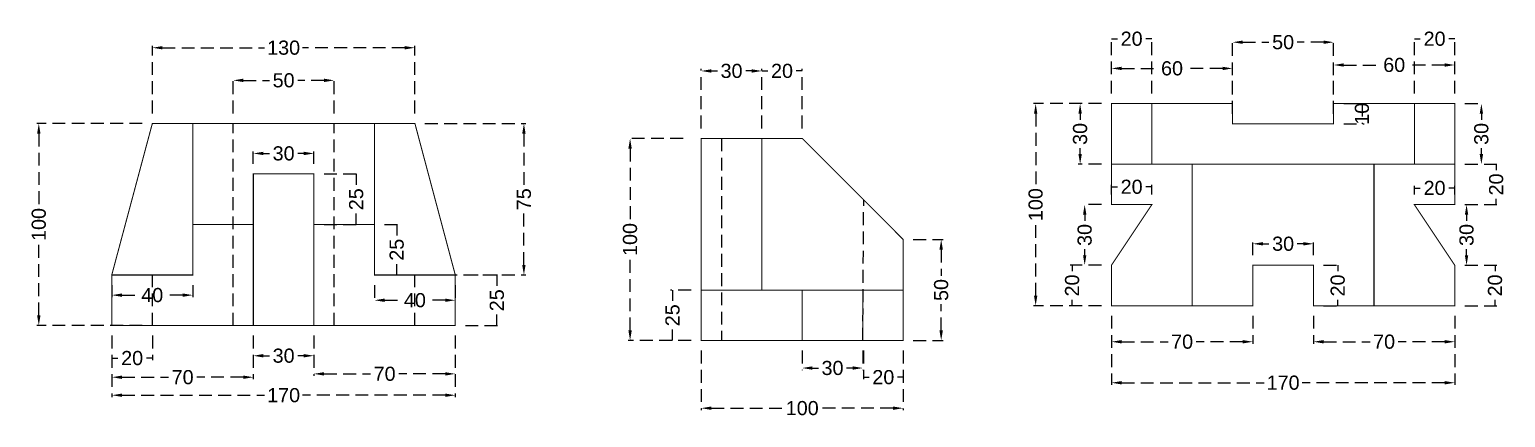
# Model space of a CAD drawing. Header units: millimetres. Extents: x 4612 to 6587, y 3149 to 3465.
# Drawn here: x 5856 to 6587, y 3273 to 3465 of the extents above; entities that cross this region are included whole.
import ezdxf

# ---------------------------------------------------------------- set-up
doc = ezdxf.new("R2010")
doc.units = ezdxf.units.MM
doc.linetypes.add('DASHED2', pattern=[9.525, 6.35, -3.175])
doc.layers.add('Dimensions', color=5, linetype='DASHED2')
doc.layers.add('imaginary line', color=10, linetype='DASHED2')
doc.layers.add('Object draw', color=7, linetype='Continuous', lineweight=200)
doc.styles.get("Standard").update_dxf_attribs({"font": 'arial.ttf'})
doc.dimstyles.new('ISO-25', dxfattribs={"dimtxt": 7, "dimasz": 5, "dimexe": 1, "dimexo": 5, "dimgap": 2, "dimtad": 0, "dimdec": 0, "dimtxsty": 'Standard', "dimcen": 2.5, "dimclrd": 256, "dimclre": 256, "dimclrt": 256, "dimadec": 0, "dimazin": 0, "dimtfac": 1, "dimtdec": 0, "dimtix": 1, "dimtmove": 0, "dimatfit": 3, "dimfxl": 1, "dimlwd": -1, "dimlwe": -1, "dimarcsym": 0})

# ---------------------------------------------------------------- blocks, each defined once
blk = doc.blocks.new('*D25')
at = {"layer": 'Defpoints', "color": 0, "transparency": 16777216}
for p in [(5896.74, 3318.8), (5916.74, 3318.8), (5896.74, 3302.66)]:
    blk.add_point(p, dxfattribs=at)
at = {"layer": 'imaginary line', "transparency": 16777216}
for p, q in [((5896.74, 3313.8), (5896.74, 3301.66)), ((5916.74, 3313.8), (5916.74, 3301.66)), ((5896.74, 3302.66), (5899.68, 3302.66)), ((5916.74, 3302.66), (5913.8, 3302.66))]:
    blk.add_line(p, q, dxfattribs=at)
at = {"layer": 'imaginary line', "transparency": 16777216, "insert": (5906.74, 3302.66), "char_height": 7, "attachment_point": 5}
blk.add_mtext('20', dxfattribs=at)
blk = doc.blocks.new('*D26')
at = {"layer": 'Defpoints', "color": 0, "transparency": 16777216}
for p in [(6006.74, 3440.13), (5956.74, 3418.8), (6006.74, 3418.8)]:
    blk.add_point(p, dxfattribs=at)
at = {"layer": 'imaginary line', "transparency": 16777216}
for p, q in [((5956.74, 3423.8), (5956.74, 3441.13)), ((5961.74, 3440.13), (5974.74, 3440.13)), ((6001.74, 3440.13), (5988.74, 3440.13)), ((6006.74, 3423.8), (6006.74, 3441.13))]:
    blk.add_line(p, q, dxfattribs=at)
for points in [[(5961.74, 3440.96), (5961.74, 3439.3), (5956.74, 3440.13)], [(6001.74, 3440.96), (6001.74, 3439.3), (6006.74, 3440.13)]]:
    blk.add_solid(points, dxfattribs=at)
at = {"layer": 'imaginary line', "transparency": 16777216, "insert": (5981.74, 3440.13), "char_height": 7, "attachment_point": 5}
blk.add_mtext('50', dxfattribs=at)
blk = doc.blocks.new('*D27')
at = {"layer": 'Defpoints', "color": 0, "transparency": 16777216}
for p in [(5896.74, 3318.8), (6066.74, 3318.8), (6066.74, 3284.29)]:
    blk.add_point(p, dxfattribs=at)
at = {"layer": 'Dimensions', "transparency": 16777216}
for p, q in [((5896.74, 3313.8), (5896.74, 3283.29)), ((6066.74, 3313.8), (6066.74, 3283.29)), ((5901.74, 3284.29), (5972.35, 3284.29)), ((6061.74, 3284.29), (5991.13, 3284.29))]:
    blk.add_line(p, q, dxfattribs=at)
for points in [[(5901.74, 3285.13), (5901.74, 3283.46), (5896.74, 3284.29)], [(6061.74, 3285.13), (6061.74, 3283.46), (6066.74, 3284.29)]]:
    blk.add_solid(points, dxfattribs=at)
at = {"layer": 'Dimensions', "transparency": 16777216, "insert": (5981.74, 3284.29), "char_height": 7, "attachment_point": 5}
blk.add_mtext('170', dxfattribs=at)
blk = doc.blocks.new('*D28')
at = {"layer": 'Defpoints', "color": 0, "transparency": 16777216}
for p in [(6066.74, 3343.8), (6066.74, 3318.8), (6087.34, 3318.8)]:
    blk.add_point(p, dxfattribs=at)
at = {"layer": 'Dimensions', "transparency": 16777216}
for p, q in [((6071.74, 3343.8), (6088.34, 3343.8)), ((6087.34, 3343.8), (6087.34, 3338.4)), ((6071.74, 3318.8), (6088.34, 3318.8)), ((6087.34, 3318.8), (6087.34, 3324.2))]:
    blk.add_line(p, q, dxfattribs=at)
at = {"layer": 'Dimensions', "transparency": 16777216, "insert": (6087.34, 3331.3), "char_height": 7, "attachment_point": 5, "rotation": 90}
blk.add_mtext('25', dxfattribs=at)
blk = doc.blocks.new('*D29')
at = {"layer": 'Defpoints', "color": 0, "transparency": 16777216}
for p in [(6026.74, 3368.8), (6026.74, 3343.8), (6037.74, 3343.8)]:
    blk.add_point(p, dxfattribs=at)
at = {"layer": 'Dimensions', "transparency": 16777216}
for p, q in [((6031.74, 3368.8), (6038.74, 3368.8)), ((6037.74, 3368.8), (6037.74, 3363.4)), ((6037.74, 3343.8), (6037.74, 3349.2)), ((6031.74, 3343.8), (6038.74, 3343.8))]:
    blk.add_line(p, q, dxfattribs=at)
at = {"layer": 'Dimensions', "transparency": 16777216, "insert": (6037.74, 3356.3), "char_height": 7, "attachment_point": 5, "rotation": 90}
blk.add_mtext('25', dxfattribs=at)
blk = doc.blocks.new('*D30')
at = {"layer": 'Defpoints', "color": 0, "transparency": 16777216}
for p in [(5996.74, 3393.8), (5996.74, 3368.8), (6017.68, 3368.8)]:
    blk.add_point(p, dxfattribs=at)
at = {"layer": 'Dimensions', "transparency": 16777216}
for p, q in [((6001.74, 3393.8), (6018.68, 3393.8)), ((6017.68, 3393.8), (6017.68, 3388.4)), ((6017.68, 3368.8), (6017.68, 3374.2)), ((6001.74, 3368.8), (6018.68, 3368.8))]:
    blk.add_line(p, q, dxfattribs=at)
at = {"layer": 'Dimensions', "transparency": 16777216, "insert": (6017.68, 3381.3), "char_height": 7, "attachment_point": 5, "rotation": 90}
blk.add_mtext('25', dxfattribs=at)
blk = doc.blocks.new('*D31')
at = {"layer": 'Defpoints', "color": 0, "transparency": 16777216}
for p in [(6046.74, 3418.8), (6046.74, 3343.8), (6100.72, 3343.8)]:
    blk.add_point(p, dxfattribs=at)
at = {"layer": 'Dimensions', "transparency": 16777216}
for p, q in [((6051.74, 3418.8), (6101.72, 3418.8)), ((6100.72, 3413.8), (6100.72, 3388.31)), ((6100.72, 3348.8), (6100.72, 3374.29)), ((6051.74, 3343.8), (6101.72, 3343.8))]:
    blk.add_line(p, q, dxfattribs=at)
for points in [[(6099.88, 3413.8), (6101.55, 3413.8), (6100.72, 3418.8)], [(6099.88, 3348.8), (6101.55, 3348.8), (6100.72, 3343.8)]]:
    blk.add_solid(points, dxfattribs=at)
at = {"layer": 'Dimensions', "transparency": 16777216, "insert": (6100.72, 3381.3), "char_height": 7, "attachment_point": 5, "rotation": 90}
blk.add_mtext('75', dxfattribs=at)
blk = doc.blocks.new('*D32')
at = {"layer": 'Defpoints', "color": 0, "transparency": 16777216}
for p in [(6046.74, 3456.27), (5916.74, 3418.8), (6046.74, 3418.8)]:
    blk.add_point(p, dxfattribs=at)
at = {"layer": 'Dimensions', "transparency": 16777216}
for p, q in [((5916.74, 3423.8), (5916.74, 3457.27)), ((6046.74, 3423.8), (6046.74, 3457.27)), ((5921.74, 3456.27), (5972.35, 3456.27)), ((6041.74, 3456.27), (5991.13, 3456.27))]:
    blk.add_line(p, q, dxfattribs=at)
for points in [[(5921.74, 3457.1), (5921.74, 3455.44), (5916.74, 3456.27)], [(6041.74, 3457.1), (6041.74, 3455.44), (6046.74, 3456.27)]]:
    blk.add_solid(points, dxfattribs=at)
at = {"layer": 'Dimensions', "transparency": 16777216, "insert": (5981.74, 3456.27), "char_height": 7, "attachment_point": 5}
blk.add_mtext('130', dxfattribs=at)
blk = doc.blocks.new('*D34')
at = {"layer": 'Defpoints', "color": 0, "transparency": 16777216}
for p in [(5996.74, 3403.95), (5966.74, 3393.8), (5996.74, 3393.8)]:
    blk.add_point(p, dxfattribs=at)
at = {"layer": 'Dimensions', "transparency": 16777216}
for p, q in [((5966.74, 3398.8), (5966.74, 3404.95)), ((5971.74, 3403.95), (5974.74, 3403.95)), ((5991.74, 3403.95), (5988.74, 3403.95)), ((5996.74, 3398.8), (5996.74, 3404.95))]:
    blk.add_line(p, q, dxfattribs=at)
for points in [[(5971.74, 3404.79), (5971.74, 3403.12), (5966.74, 3403.95)], [(5991.74, 3404.79), (5991.74, 3403.12), (5996.74, 3403.95)]]:
    blk.add_solid(points, dxfattribs=at)
at = {"layer": 'Dimensions', "transparency": 16777216, "insert": (5981.74, 3403.95), "char_height": 7, "attachment_point": 5}
blk.add_mtext('30', dxfattribs=at)
blk = doc.blocks.new('*D35')
at = {"layer": 'Defpoints', "color": 0, "transparency": 16777216}
for p in [(5896.74, 3318.8), (5966.74, 3318.8), (5966.74, 3293.2)]:
    blk.add_point(p, dxfattribs=at)
at = {"layer": 'Dimensions', "transparency": 16777216}
for p, q in [((5896.74, 3313.8), (5896.74, 3292.2)), ((5966.74, 3313.8), (5966.74, 3292.2)), ((5901.74, 3293.2), (5924.77, 3293.2)), ((5961.74, 3293.2), (5938.71, 3293.2))]:
    blk.add_line(p, q, dxfattribs=at)
for points in [[(5901.74, 3294.03), (5901.74, 3292.36), (5896.74, 3293.2)], [(5961.74, 3294.03), (5961.74, 3292.36), (5966.74, 3293.2)]]:
    blk.add_solid(points, dxfattribs=at)
at = {"layer": 'Dimensions', "transparency": 16777216, "insert": (5931.74, 3293.2), "char_height": 7, "attachment_point": 5}
blk.add_mtext('70', dxfattribs=at)
blk = doc.blocks.new('*D36')
at = {"layer": 'Defpoints', "color": 0, "transparency": 16777216}
for p in [(5996.74, 3318.8), (6066.74, 3318.8), (6066.74, 3294.87)]:
    blk.add_point(p, dxfattribs=at)
at = {"layer": 'Dimensions', "transparency": 16777216}
for p, q in [((5996.74, 3313.8), (5996.74, 3293.87)), ((6066.74, 3313.8), (6066.74, 3293.87)), ((6001.74, 3294.87), (6024.77, 3294.87)), ((6061.74, 3294.87), (6038.71, 3294.87))]:
    blk.add_line(p, q, dxfattribs=at)
for points in [[(6001.74, 3295.7), (6001.74, 3294.03), (5996.74, 3294.87)], [(6061.74, 3295.7), (6061.74, 3294.03), (6066.74, 3294.87)]]:
    blk.add_solid(points, dxfattribs=at)
at = {"layer": 'Dimensions', "transparency": 16777216, "insert": (6031.74, 3294.87), "char_height": 7, "attachment_point": 5}
blk.add_mtext('70', dxfattribs=at)
blk = doc.blocks.new('*D37')
at = {"layer": 'Defpoints', "color": 0, "transparency": 16777216}
for p in [(5966.74, 3318.8), (5996.74, 3318.8), (5996.74, 3303.83)]:
    blk.add_point(p, dxfattribs=at)
at = {"layer": 'Dimensions', "transparency": 16777216}
for p, q in [((5966.74, 3313.8), (5966.74, 3302.83)), ((5996.74, 3313.8), (5996.74, 3302.83)), ((5971.74, 3303.83), (5974.74, 3303.83)), ((5991.74, 3303.83), (5988.74, 3303.83))]:
    blk.add_line(p, q, dxfattribs=at)
for points in [[(5971.74, 3304.67), (5971.74, 3303), (5966.74, 3303.83)], [(5991.74, 3304.67), (5991.74, 3303), (5996.74, 3303.83)]]:
    blk.add_solid(points, dxfattribs=at)
at = {"layer": 'Dimensions', "transparency": 16777216, "insert": (5981.74, 3303.83), "char_height": 7, "attachment_point": 5}
blk.add_mtext('30', dxfattribs=at)
blk = doc.blocks.new('*D38')
at = {"layer": 'Defpoints', "color": 0, "transparency": 16777216}
for p in [(6026.74, 3343.8), (6066.74, 3343.8), (6066.74, 3331.3)]:
    blk.add_point(p, dxfattribs=at)
at = {"layer": 'Dimensions', "transparency": 16777216}
for p, q in [((6026.74, 3338.8), (6026.74, 3330.3)), ((6066.74, 3338.8), (6066.74, 3330.3)), ((6031.74, 3331.3), (6039.6, 3331.3)), ((6061.74, 3331.3), (6053.88, 3331.3))]:
    blk.add_line(p, q, dxfattribs=at)
for points in [[(6031.74, 3332.13), (6031.74, 3330.47), (6026.74, 3331.3)], [(6061.74, 3332.13), (6061.74, 3330.47), (6066.74, 3331.3)]]:
    blk.add_solid(points, dxfattribs=at)
at = {"layer": 'Dimensions', "transparency": 16777216, "insert": (6046.74, 3331.3), "char_height": 7, "attachment_point": 5}
blk.add_mtext('40', dxfattribs=at)
blk = doc.blocks.new('*D39')
at = {"layer": 'Defpoints', "color": 0, "transparency": 16777216}
for p in [(5896.64, 3343.8), (5936.74, 3343.8), (5936.74, 3333.83)]:
    blk.add_point(p, dxfattribs=at)
at = {"layer": 'Dimensions', "transparency": 16777216}
for p, q in [((5896.64, 3338.8), (5896.64, 3332.83)), ((5901.64, 3333.83), (5909.55, 3333.83)), ((5931.74, 3333.83), (5923.84, 3333.83)), ((5936.74, 3338.8), (5936.74, 3332.83))]:
    blk.add_line(p, q, dxfattribs=at)
for points in [[(5901.64, 3334.66), (5901.64, 3332.99), (5896.64, 3333.83)], [(5931.74, 3334.66), (5931.74, 3332.99), (5936.74, 3333.83)]]:
    blk.add_solid(points, dxfattribs=at)
at = {"layer": 'Dimensions', "transparency": 16777216, "insert": (5916.69, 3333.83), "char_height": 7, "attachment_point": 5}
blk.add_mtext('40', dxfattribs=at)
blk = doc.blocks.new('*D40')
at = {"layer": 'Defpoints', "color": 0, "transparency": 16777216}
for p in [(5916.74, 3418.8), (5860.52, 3318.8), (5916.74, 3318.8)]:
    blk.add_point(p, dxfattribs=at)
at = {"layer": 'Dimensions', "transparency": 16777216}
for p, q in [((5911.74, 3418.8), (5859.52, 3418.8)), ((5860.52, 3413.8), (5860.52, 3378.19)), ((5860.52, 3323.8), (5860.52, 3359.41)), ((5911.74, 3318.8), (5859.52, 3318.8))]:
    blk.add_line(p, q, dxfattribs=at)
for points in [[(5859.68, 3413.8), (5861.35, 3413.8), (5860.52, 3418.8)], [(5859.68, 3323.8), (5861.35, 3323.8), (5860.52, 3318.8)]]:
    blk.add_solid(points, dxfattribs=at)
at = {"layer": 'Dimensions', "transparency": 16777216, "insert": (5860.52, 3368.8), "char_height": 7, "attachment_point": 5, "rotation": 90}
blk.add_mtext('100', dxfattribs=at)
blk = doc.blocks.new('*D41')
at = {"layer": 'Defpoints', "color": 0, "transparency": 16777216}
for p in [(6391.63, 3328.61), (6561.63, 3328.61), (6561.63, 3290.47)]:
    blk.add_point(p, dxfattribs=at)
at = {"layer": 'Dimensions', "transparency": 16777216}
for p, q in [((6391.63, 3323.61), (6391.63, 3289.47)), ((6561.63, 3323.61), (6561.63, 3289.47)), ((6396.63, 3290.47), (6467.23, 3290.47)), ((6556.63, 3290.47), (6486.02, 3290.47))]:
    blk.add_line(p, q, dxfattribs=at)
for points in [[(6396.63, 3291.3), (6396.63, 3289.63), (6391.63, 3290.47)], [(6556.63, 3291.3), (6556.63, 3289.63), (6561.63, 3290.47)]]:
    blk.add_solid(points, dxfattribs=at)
at = {"layer": 'Dimensions', "transparency": 16777216, "insert": (6476.63, 3290.47), "char_height": 7, "attachment_point": 5}
blk.add_mtext('170', dxfattribs=at)
blk = doc.blocks.new('*D42')
at = {"layer": 'Defpoints', "color": 0, "transparency": 16777216}
for p in [(6391.63, 3328.61), (6461.63, 3328.61), (6461.63, 3310.76)]:
    blk.add_point(p, dxfattribs=at)
at = {"layer": 'Dimensions', "transparency": 16777216}
for p, q in [((6391.63, 3323.61), (6391.63, 3309.76)), ((6461.63, 3323.61), (6461.63, 3309.76)), ((6396.63, 3310.76), (6419.65, 3310.76)), ((6456.63, 3310.76), (6433.6, 3310.76))]:
    blk.add_line(p, q, dxfattribs=at)
for points in [[(6396.63, 3311.59), (6396.63, 3309.93), (6391.63, 3310.76)], [(6456.63, 3311.59), (6456.63, 3309.93), (6461.63, 3310.76)]]:
    blk.add_solid(points, dxfattribs=at)
at = {"layer": 'Dimensions', "transparency": 16777216, "insert": (6426.63, 3310.76), "char_height": 7, "attachment_point": 5}
blk.add_mtext('70', dxfattribs=at)
blk = doc.blocks.new('*D43')
at = {"layer": 'Defpoints', "color": 0, "transparency": 16777216}
for p in [(6491.63, 3328.61), (6561.63, 3328.61), (6491.63, 3310.76)]:
    blk.add_point(p, dxfattribs=at)
at = {"layer": 'Dimensions', "transparency": 16777216}
for p, q in [((6491.63, 3323.61), (6491.63, 3309.76)), ((6561.63, 3323.61), (6561.63, 3309.76)), ((6496.63, 3310.76), (6519.65, 3310.76)), ((6556.63, 3310.76), (6533.6, 3310.76))]:
    blk.add_line(p, q, dxfattribs=at)
for points in [[(6496.63, 3311.59), (6496.63, 3309.93), (6491.63, 3310.76)], [(6556.63, 3311.59), (6556.63, 3309.93), (6561.63, 3310.76)]]:
    blk.add_solid(points, dxfattribs=at)
at = {"layer": 'Dimensions', "transparency": 16777216, "insert": (6526.63, 3310.76), "char_height": 7, "attachment_point": 5}
blk.add_mtext('70', dxfattribs=at)
blk = doc.blocks.new('*D44')
at = {"layer": 'Defpoints', "color": 0, "transparency": 16777216}
for p in [(6491.63, 3359.23), (6461.63, 3348.61), (6491.63, 3348.61)]:
    blk.add_point(p, dxfattribs=at)
at = {"layer": 'Dimensions', "transparency": 16777216}
for p, q in [((6461.63, 3353.61), (6461.63, 3360.23)), ((6466.63, 3359.23), (6469.63, 3359.23)), ((6486.63, 3359.23), (6483.63, 3359.23)), ((6491.63, 3353.61), (6491.63, 3360.23))]:
    blk.add_line(p, q, dxfattribs=at)
for points in [[(6466.63, 3360.07), (6466.63, 3358.4), (6461.63, 3359.23)], [(6486.63, 3360.07), (6486.63, 3358.4), (6491.63, 3359.23)]]:
    blk.add_solid(points, dxfattribs=at)
at = {"layer": 'Dimensions', "transparency": 16777216, "insert": (6476.63, 3359.23), "char_height": 7, "attachment_point": 5}
blk.add_mtext('30', dxfattribs=at)
blk = doc.blocks.new('*D45')
at = {"layer": 'Defpoints', "color": 0, "transparency": 16777216}
for p in [(6491.63, 3348.61), (6491.63, 3328.61), (6503.68, 3328.61)]:
    blk.add_point(p, dxfattribs=at)
at = {"layer": 'Dimensions', "transparency": 16777216}
for p, q in [((6496.63, 3348.61), (6504.68, 3348.61)), ((6503.68, 3348.61), (6503.68, 3345.67)), ((6496.63, 3328.61), (6504.68, 3328.61)), ((6503.68, 3328.61), (6503.68, 3331.55))]:
    blk.add_line(p, q, dxfattribs=at)
at = {"layer": 'Dimensions', "transparency": 16777216, "insert": (6503.68, 3338.61), "char_height": 7, "attachment_point": 5, "rotation": 90}
blk.add_mtext('20', dxfattribs=at)
blk = doc.blocks.new('*D46')
at = {"layer": 'Defpoints', "color": 0, "transparency": 16777216}
for p in [(6391.63, 3446.04), (6391.63, 3428.61), (6451.63, 3428.61)]:
    blk.add_point(p, dxfattribs=at)
at = {"layer": 'Dimensions', "transparency": 16777216}
for p, q in [((6391.63, 3433.61), (6391.63, 3447.04)), ((6396.63, 3446.04), (6414.61, 3446.04)), ((6446.63, 3446.04), (6428.65, 3446.04)), ((6451.63, 3433.61), (6451.63, 3447.04))]:
    blk.add_line(p, q, dxfattribs=at)
for points in [[(6396.63, 3446.87), (6396.63, 3445.2), (6391.63, 3446.04)], [(6446.63, 3446.87), (6446.63, 3445.2), (6451.63, 3446.04)]]:
    blk.add_solid(points, dxfattribs=at)
at = {"layer": 'Dimensions', "transparency": 16777216, "insert": (6421.63, 3446.04), "char_height": 7, "attachment_point": 5}
blk.add_mtext('60', dxfattribs=at)
blk = doc.blocks.new('*D47')
at = {"layer": 'Defpoints', "color": 0, "transparency": 16777216}
for p in [(6561.63, 3447.73), (6501.63, 3428.61), (6561.63, 3428.61)]:
    blk.add_point(p, dxfattribs=at)
at = {"layer": 'Dimensions', "transparency": 16777216}
for p, q in [((6501.63, 3433.61), (6501.63, 3448.73)), ((6506.63, 3447.73), (6524.61, 3447.73)), ((6556.63, 3447.73), (6538.65, 3447.73)), ((6561.63, 3433.61), (6561.63, 3448.73))]:
    blk.add_line(p, q, dxfattribs=at)
for points in [[(6506.63, 3448.56), (6506.63, 3446.89), (6501.63, 3447.73)], [(6556.63, 3448.56), (6556.63, 3446.89), (6561.63, 3447.73)]]:
    blk.add_solid(points, dxfattribs=at)
at = {"layer": 'Dimensions', "transparency": 16777216, "insert": (6531.63, 3447.73), "char_height": 7, "attachment_point": 5}
blk.add_mtext('60', dxfattribs=at)
blk = doc.blocks.new('*D48')
at = {"layer": 'Defpoints', "color": 0, "transparency": 16777216}
for p in [(6501.63, 3459), (6451.63, 3418.61), (6501.63, 3418.61)]:
    blk.add_point(p, dxfattribs=at)
at = {"layer": 'Dimensions', "transparency": 16777216}
for p, q in [((6451.63, 3423.61), (6451.63, 3460)), ((6456.63, 3459), (6469.62, 3459)), ((6496.63, 3459), (6483.63, 3459)), ((6501.63, 3423.61), (6501.63, 3460))]:
    blk.add_line(p, q, dxfattribs=at)
for points in [[(6456.63, 3459.83), (6456.63, 3458.17), (6451.63, 3459)], [(6496.63, 3459.83), (6496.63, 3458.17), (6501.63, 3459)]]:
    blk.add_solid(points, dxfattribs=at)
at = {"layer": 'Dimensions', "transparency": 16777216, "insert": (6476.63, 3459), "char_height": 7, "attachment_point": 5}
blk.add_mtext('50', dxfattribs=at)
blk = doc.blocks.new('*D49')
at = {"layer": 'Defpoints', "color": 0, "transparency": 16777216}
for p in [(6391.63, 3428.61), (6376.12, 3398.61), (6391.63, 3398.61)]:
    blk.add_point(p, dxfattribs=at)
at = {"layer": 'Dimensions', "transparency": 16777216}
for p, q in [((6386.63, 3428.61), (6375.12, 3428.61)), ((6376.12, 3423.61), (6376.12, 3420.61)), ((6376.12, 3403.61), (6376.12, 3406.61)), ((6386.63, 3398.61), (6375.12, 3398.61))]:
    blk.add_line(p, q, dxfattribs=at)
for points in [[(6375.29, 3423.61), (6376.96, 3423.61), (6376.12, 3428.61)], [(6375.29, 3403.61), (6376.96, 3403.61), (6376.12, 3398.61)]]:
    blk.add_solid(points, dxfattribs=at)
at = {"layer": 'Dimensions', "transparency": 16777216, "insert": (6376.12, 3413.61), "char_height": 7, "attachment_point": 5, "rotation": 90}
blk.add_mtext('30', dxfattribs=at)
blk = doc.blocks.new('*D50')
at = {"layer": 'Defpoints', "color": 0, "transparency": 16777216}
for p in [(6391.63, 3460.69), (6391.63, 3428.61), (6411.63, 3428.61)]:
    blk.add_point(p, dxfattribs=at)
at = {"layer": 'Dimensions', "transparency": 16777216}
for p, q in [((6391.63, 3433.61), (6391.63, 3461.69)), ((6391.63, 3460.69), (6394.56, 3460.69)), ((6411.63, 3460.69), (6408.69, 3460.69)), ((6411.63, 3433.61), (6411.63, 3461.69))]:
    blk.add_line(p, q, dxfattribs=at)
at = {"layer": 'Dimensions', "transparency": 16777216, "insert": (6401.63, 3460.69), "char_height": 7, "attachment_point": 5}
blk.add_mtext('20', dxfattribs=at)
blk = doc.blocks.new('*D51')
at = {"layer": 'Defpoints', "color": 0, "transparency": 16777216}
for p in [(6541.63, 3460.69), (6541.63, 3428.61), (6561.63, 3428.61)]:
    blk.add_point(p, dxfattribs=at)
at = {"layer": 'Dimensions', "transparency": 16777216}
for p, q in [((6541.63, 3433.61), (6541.63, 3461.69)), ((6541.63, 3460.69), (6544.56, 3460.69)), ((6561.63, 3460.69), (6558.69, 3460.69)), ((6561.63, 3433.61), (6561.63, 3461.69))]:
    blk.add_line(p, q, dxfattribs=at)
at = {"layer": 'Dimensions', "transparency": 16777216, "insert": (6551.63, 3460.69), "char_height": 7, "attachment_point": 5}
blk.add_mtext('20', dxfattribs=at)
blk = doc.blocks.new('*D52')
at = {"layer": 'Defpoints', "color": 0, "transparency": 16777216}
for p in [(6561.63, 3428.61), (6561.63, 3398.61), (6574.8, 3398.61)]:
    blk.add_point(p, dxfattribs=at)
at = {"layer": 'Dimensions', "transparency": 16777216}
for p, q in [((6566.63, 3428.61), (6575.8, 3428.61)), ((6574.8, 3423.61), (6574.8, 3420.61)), ((6574.8, 3403.61), (6574.8, 3406.61)), ((6566.63, 3398.61), (6575.8, 3398.61))]:
    blk.add_line(p, q, dxfattribs=at)
for points in [[(6573.97, 3423.61), (6575.63, 3423.61), (6574.8, 3428.61)], [(6573.97, 3403.61), (6575.63, 3403.61), (6574.8, 3398.61)]]:
    blk.add_solid(points, dxfattribs=at)
at = {"layer": 'Dimensions', "transparency": 16777216, "insert": (6574.8, 3413.61), "char_height": 7, "attachment_point": 5, "rotation": 90}
blk.add_mtext('30', dxfattribs=at)
blk = doc.blocks.new('*D53')
at = {"layer": 'Defpoints', "color": 0, "transparency": 16777216}
for p in [(6411.63, 3387.42), (6391.63, 3378.61), (6411.63, 3378.61)]:
    blk.add_point(p, dxfattribs=at)
at = {"layer": 'Dimensions', "transparency": 16777216}
for p, q in [((6391.63, 3383.61), (6391.63, 3388.42)), ((6391.63, 3387.42), (6394.56, 3387.42)), ((6411.63, 3387.42), (6408.69, 3387.42)), ((6411.63, 3383.61), (6411.63, 3388.42))]:
    blk.add_line(p, q, dxfattribs=at)
at = {"layer": 'Dimensions', "transparency": 16777216, "insert": (6401.63, 3387.42), "char_height": 7, "attachment_point": 5}
blk.add_mtext('20', dxfattribs=at)
blk = doc.blocks.new('*D54')
at = {"layer": 'Defpoints', "color": 0, "transparency": 16777216}
for p in [(6391.63, 3348.61), (6372.17, 3328.61), (6391.63, 3328.61)]:
    blk.add_point(p, dxfattribs=at)
at = {"layer": 'Dimensions', "transparency": 16777216}
for p, q in [((6386.63, 3348.61), (6371.17, 3348.61)), ((6372.17, 3348.61), (6372.17, 3345.67)), ((6386.63, 3328.61), (6371.17, 3328.61)), ((6372.17, 3328.61), (6372.17, 3331.55))]:
    blk.add_line(p, q, dxfattribs=at)
at = {"layer": 'Dimensions', "transparency": 16777216, "insert": (6372.17, 3338.61), "char_height": 7, "attachment_point": 5, "rotation": 90}
blk.add_mtext('20', dxfattribs=at)
blk = doc.blocks.new('*D55')
at = {"layer": 'Defpoints', "color": 0, "transparency": 16777216}
for p in [(6378.38, 3378.61), (6391.63, 3378.61), (6391.63, 3348.61)]:
    blk.add_point(p, dxfattribs=at)
at = {"layer": 'Dimensions', "transparency": 16777216}
for p, q in [((6386.63, 3378.61), (6377.38, 3378.61)), ((6378.38, 3373.61), (6378.38, 3370.61)), ((6378.38, 3353.61), (6378.38, 3356.61)), ((6386.63, 3348.61), (6377.38, 3348.61))]:
    blk.add_line(p, q, dxfattribs=at)
for points in [[(6377.55, 3373.61), (6379.22, 3373.61), (6378.38, 3378.61)], [(6377.55, 3353.61), (6379.22, 3353.61), (6378.38, 3348.61)]]:
    blk.add_solid(points, dxfattribs=at)
at = {"layer": 'Dimensions', "transparency": 16777216, "insert": (6378.38, 3363.61), "char_height": 7, "attachment_point": 5, "rotation": 90}
blk.add_mtext('30', dxfattribs=at)
blk = doc.blocks.new('*D56')
at = {"layer": 'Defpoints', "color": 0, "transparency": 16777216}
for p in [(6391.63, 3428.61), (6354.11, 3328.61), (6391.63, 3328.61)]:
    blk.add_point(p, dxfattribs=at)
at = {"layer": 'Dimensions', "transparency": 16777216}
for p, q in [((6386.63, 3428.61), (6353.11, 3428.61)), ((6354.11, 3423.61), (6354.11, 3388)), ((6354.11, 3333.61), (6354.11, 3369.22)), ((6386.63, 3328.61), (6353.11, 3328.61))]:
    blk.add_line(p, q, dxfattribs=at)
for points in [[(6353.28, 3423.61), (6354.95, 3423.61), (6354.11, 3428.61)], [(6353.28, 3333.61), (6354.95, 3333.61), (6354.11, 3328.61)]]:
    blk.add_solid(points, dxfattribs=at)
at = {"layer": 'Dimensions', "transparency": 16777216, "insert": (6354.11, 3378.61), "char_height": 7, "attachment_point": 5, "rotation": 90}
blk.add_mtext('100', dxfattribs=at)
blk = doc.blocks.new('*D58')
at = {"layer": 'Defpoints', "color": 0, "transparency": 16777216}
for p in [(6561.63, 3378.61), (6561.63, 3348.61), (6567.46, 3348.61)]:
    blk.add_point(p, dxfattribs=at)
at = {"layer": 'Dimensions', "transparency": 16777216}
for p, q in [((6566.63, 3378.61), (6568.46, 3378.61)), ((6567.46, 3373.61), (6567.46, 3370.61)), ((6567.46, 3353.61), (6567.46, 3356.61)), ((6566.63, 3348.61), (6568.46, 3348.61))]:
    blk.add_line(p, q, dxfattribs=at)
for points in [[(6566.63, 3373.61), (6568.3, 3373.61), (6567.46, 3378.61)], [(6566.63, 3353.61), (6568.3, 3353.61), (6567.46, 3348.61)]]:
    blk.add_solid(points, dxfattribs=at)
at = {"layer": 'Dimensions', "transparency": 16777216, "insert": (6567.46, 3363.61), "char_height": 7, "attachment_point": 5, "rotation": 90}
blk.add_mtext('30', dxfattribs=at)
blk = doc.blocks.new('*D59')
at = {"layer": 'Defpoints', "color": 0, "transparency": 16777216}
for p in [(6561.63, 3398.61), (6582.14, 3398.61), (6561.63, 3378.61)]:
    blk.add_point(p, dxfattribs=at)
at = {"layer": 'Dimensions', "transparency": 16777216}
for p, q in [((6566.63, 3398.61), (6583.14, 3398.61)), ((6582.14, 3398.61), (6582.14, 3395.67)), ((6566.63, 3378.61), (6583.14, 3378.61)), ((6582.14, 3378.61), (6582.14, 3381.55))]:
    blk.add_line(p, q, dxfattribs=at)
at = {"layer": 'Dimensions', "transparency": 16777216, "insert": (6582.14, 3388.61), "char_height": 7, "attachment_point": 5, "rotation": 90}
blk.add_mtext('20', dxfattribs=at)
blk = doc.blocks.new('*D60')
at = {"layer": 'Defpoints', "color": 0, "transparency": 16777216}
for p in [(6561.63, 3348.61), (6561.63, 3328.61), (6581.57, 3328.61)]:
    blk.add_point(p, dxfattribs=at)
at = {"layer": 'Dimensions', "transparency": 16777216}
for p, q in [((6566.63, 3348.61), (6582.57, 3348.61)), ((6581.57, 3348.61), (6581.57, 3345.67)), ((6566.63, 3328.61), (6582.57, 3328.61)), ((6581.57, 3328.61), (6581.57, 3331.55))]:
    blk.add_line(p, q, dxfattribs=at)
at = {"layer": 'Dimensions', "transparency": 16777216, "insert": (6581.57, 3338.61), "char_height": 7, "attachment_point": 5, "rotation": 90}
blk.add_mtext('20', dxfattribs=at)
blk = doc.blocks.new('*D61')
at = {"layer": 'Defpoints', "color": 0, "transparency": 16777216}
for p in [(6561.63, 3386.85), (6541.63, 3378.61), (6561.63, 3378.61)]:
    blk.add_point(p, dxfattribs=at)
at = {"layer": 'Dimensions', "transparency": 16777216}
for p, q in [((6541.63, 3383.61), (6541.63, 3387.85)), ((6541.63, 3386.85), (6544.56, 3386.85)), ((6561.63, 3386.85), (6558.69, 3386.85)), ((6561.63, 3383.61), (6561.63, 3387.85))]:
    blk.add_line(p, q, dxfattribs=at)
at = {"layer": 'Dimensions', "transparency": 16777216, "insert": (6551.63, 3386.85), "char_height": 7, "attachment_point": 5}
blk.add_mtext('20', dxfattribs=at)
blk = doc.blocks.new('*D63')
at = {"layer": 'Defpoints', "color": 0, "transparency": 16777216}
for p in [(6501.63, 3428.61), (6501.63, 3418.61), (6515.69, 3418.61)]:
    blk.add_point(p, dxfattribs=at)
at = {"layer": 'Dimensions', "transparency": 16777216}
for p, q in [((6506.63, 3428.61), (6516.69, 3428.61)), ((6515.69, 3428.61), (6515.69, 3418.61)), ((6506.63, 3418.61), (6516.69, 3418.61))]:
    blk.add_line(p, q, dxfattribs=at)
at = {"layer": 'Dimensions', "transparency": 16777216, "insert": (6515.69, 3423.61), "char_height": 7, "attachment_point": 5, "rotation": 90}
blk.add_mtext('10', dxfattribs=at)
blk = doc.blocks.new('*D65')
at = {"layer": 'Defpoints', "color": 0, "transparency": 16777216}
for p in [(6268.84, 3311.37), (6288.52, 3311.37), (6288.52, 3293.21)]:
    blk.add_point(p, dxfattribs=at)
at = {"layer": 'imaginary line', "transparency": 16777216}
for p, q in [((6268.84, 3306.37), (6268.84, 3292.21)), ((6288.52, 3306.37), (6288.52, 3292.21)), ((6268.84, 3293.21), (6271.62, 3293.21)), ((6288.52, 3293.21), (6285.74, 3293.21))]:
    blk.add_line(p, q, dxfattribs=at)
at = {"layer": 'imaginary line', "transparency": 16777216, "insert": (6278.68, 3293.21), "char_height": 7, "attachment_point": 5}
blk.add_mtext('20', dxfattribs=at)
blk = doc.blocks.new('*D66')
at = {"layer": 'Defpoints', "color": 0, "transparency": 16777216}
for p in [(6218.52, 3444.77), (6188.52, 3411.37), (6218.52, 3411.37)]:
    blk.add_point(p, dxfattribs=at)
at = {"layer": 'Dimensions', "transparency": 16777216}
for p, q in [((6188.52, 3416.37), (6188.52, 3445.77)), ((6193.52, 3444.77), (6196.52, 3444.77)), ((6213.52, 3444.77), (6210.52, 3444.77)), ((6218.52, 3416.37), (6218.52, 3445.77))]:
    blk.add_line(p, q, dxfattribs=at)
for points in [[(6193.52, 3445.6), (6193.52, 3443.93), (6188.52, 3444.77)], [(6213.52, 3445.6), (6213.52, 3443.93), (6218.52, 3444.77)]]:
    blk.add_solid(points, dxfattribs=at)
at = {"layer": 'Dimensions', "transparency": 16777216, "insert": (6203.52, 3444.77), "char_height": 7, "attachment_point": 5}
blk.add_mtext('30', dxfattribs=at)
blk = doc.blocks.new('*D67')
at = {"layer": 'Defpoints', "color": 0, "transparency": 16777216}
for p in [(6238.52, 3444.77), (6218.52, 3411.37), (6238.52, 3411.37)]:
    blk.add_point(p, dxfattribs=at)
at = {"layer": 'Dimensions', "transparency": 16777216}
for p, q in [((6218.52, 3416.37), (6218.52, 3445.77)), ((6218.52, 3444.77), (6221.46, 3444.77)), ((6238.52, 3444.77), (6235.58, 3444.77)), ((6238.52, 3416.37), (6238.52, 3445.77))]:
    blk.add_line(p, q, dxfattribs=at)
at = {"layer": 'Dimensions', "transparency": 16777216, "insert": (6228.52, 3444.77), "char_height": 7, "attachment_point": 5}
blk.add_mtext('20', dxfattribs=at)
blk = doc.blocks.new('*D68')
at = {"layer": 'Defpoints', "color": 0, "transparency": 16777216}
for p in [(6288.52, 3361.37), (6288.52, 3311.37), (6307.32, 3311.37)]:
    blk.add_point(p, dxfattribs=at)
at = {"layer": 'Dimensions', "transparency": 16777216}
for p, q in [((6293.52, 3361.37), (6308.32, 3361.37)), ((6307.32, 3356.37), (6307.32, 3343.37)), ((6307.32, 3316.37), (6307.32, 3329.37)), ((6293.52, 3311.37), (6308.32, 3311.37))]:
    blk.add_line(p, q, dxfattribs=at)
for points in [[(6306.48, 3356.37), (6308.15, 3356.37), (6307.32, 3361.37)], [(6306.48, 3316.37), (6308.15, 3316.37), (6307.32, 3311.37)]]:
    blk.add_solid(points, dxfattribs=at)
at = {"layer": 'Dimensions', "transparency": 16777216, "insert": (6307.32, 3336.37), "char_height": 7, "attachment_point": 5, "rotation": 90}
blk.add_mtext('50', dxfattribs=at)
blk = doc.blocks.new('*D69')
at = {"layer": 'Defpoints', "color": 0, "transparency": 16777216}
for p in [(6188.52, 3311.37), (6288.52, 3311.37), (6288.52, 3277.88)]:
    blk.add_point(p, dxfattribs=at)
at = {"layer": 'Dimensions', "transparency": 16777216}
for p, q in [((6188.52, 3306.37), (6188.52, 3276.88)), ((6288.52, 3306.37), (6288.52, 3276.88)), ((6193.52, 3277.88), (6229.13, 3277.88)), ((6283.52, 3277.88), (6247.91, 3277.88))]:
    blk.add_line(p, q, dxfattribs=at)
for points in [[(6193.52, 3278.72), (6193.52, 3277.05), (6188.52, 3277.88)], [(6283.52, 3278.72), (6283.52, 3277.05), (6288.52, 3277.88)]]:
    blk.add_solid(points, dxfattribs=at)
at = {"layer": 'Dimensions', "transparency": 16777216, "insert": (6238.52, 3277.88), "char_height": 7, "attachment_point": 5}
blk.add_mtext('100', dxfattribs=at)
blk = doc.blocks.new('*D70')
at = {"layer": 'Defpoints', "color": 0, "transparency": 16777216}
for p in [(6238.52, 3311.37), (6268.52, 3311.37), (6238.52, 3297.75)]:
    blk.add_point(p, dxfattribs=at)
at = {"layer": 'Dimensions', "transparency": 16777216}
for p, q in [((6238.52, 3306.37), (6238.52, 3296.75)), ((6268.52, 3306.37), (6268.52, 3296.75)), ((6243.52, 3297.75), (6246.52, 3297.75)), ((6263.52, 3297.75), (6260.52, 3297.75))]:
    blk.add_line(p, q, dxfattribs=at)
for points in [[(6243.52, 3298.58), (6243.52, 3296.92), (6238.52, 3297.75)], [(6263.52, 3298.58), (6263.52, 3296.92), (6268.52, 3297.75)]]:
    blk.add_solid(points, dxfattribs=at)
at = {"layer": 'Dimensions', "transparency": 16777216, "insert": (6253.52, 3297.75), "char_height": 7, "attachment_point": 5}
blk.add_mtext('30', dxfattribs=at)
blk = doc.blocks.new('*D71')
at = {"layer": 'Defpoints', "color": 0, "transparency": 16777216}
for p in [(6188.52, 3336.37), (6174.31, 3311.37), (6188.52, 3311.37)]:
    blk.add_point(p, dxfattribs=at)
at = {"layer": 'Dimensions', "transparency": 16777216}
for p, q in [((6183.52, 3336.37), (6173.31, 3336.37)), ((6174.31, 3336.37), (6174.31, 3330.97)), ((6183.52, 3311.37), (6173.31, 3311.37)), ((6174.31, 3311.37), (6174.31, 3316.77))]:
    blk.add_line(p, q, dxfattribs=at)
at = {"layer": 'Dimensions', "transparency": 16777216, "insert": (6174.31, 3323.87), "char_height": 7, "attachment_point": 5, "rotation": 90}
blk.add_mtext('25', dxfattribs=at)
blk = doc.blocks.new('*D72')
at = {"layer": 'Defpoints', "color": 0, "transparency": 16777216}
for p in [(6184.54, 3411.37), (6153.28, 3311.37), (6188.52, 3311.37)]:
    blk.add_point(p, dxfattribs=at)
at = {"layer": 'Dimensions', "transparency": 16777216}
for p, q in [((6179.54, 3411.37), (6152.28, 3411.37)), ((6153.28, 3406.37), (6153.28, 3370.76)), ((6153.28, 3316.37), (6153.28, 3351.98)), ((6183.52, 3311.37), (6152.28, 3311.37))]:
    blk.add_line(p, q, dxfattribs=at)
for points in [[(6152.44, 3406.37), (6154.11, 3406.37), (6153.28, 3411.37)], [(6152.44, 3316.37), (6154.11, 3316.37), (6153.28, 3311.37)]]:
    blk.add_solid(points, dxfattribs=at)
at = {"layer": 'Dimensions', "transparency": 16777216, "insert": (6153.28, 3361.37), "char_height": 7, "attachment_point": 5, "rotation": 90}
blk.add_mtext('100', dxfattribs=at)

msp = doc.modelspace()

# ---------------------------------------------------------------- linework, layer by layer
at = {"layer": 'imaginary line'}
for p, q in [((5956.74, 3318.8), (5956.74, 3418.8)), ((6006.74, 3318.8), (6006.74, 3418.8)), ((6198.52, 3411.37), (6198.52, 3311.37)), ((6268.52, 3311.37), (6268.97, 3380.92)), ((5916.74, 3318.8), (5916.74, 3343.8)), ((6046.74, 3318.8), (6046.74, 3343.8))]:
    msp.add_line(p, q, dxfattribs=at)
at = {"layer": 'Object draw'}
for points in [[(6391.63, 3378.61, 0.5, 0.5, 0), (6391.63, 3428.61, 0.5, 0.5, 0), (6451.63, 3428.61, 0.5, 0.5, 0), (6451.63, 3418.61, 0.5, 0.5, 0), (6501.63, 3418.61, 0.5, 0.5, 0), (6501.63, 3428.61, 0.5, 0.5, 0), (6561.63, 3428.61, 0.5, 0.5, 0), (6561.63, 3378.61, 0.5, 0.5, 0), (6541.63, 3378.61, 0.5, 0.5, 0), (6561.63, 3348.61, 0.5, 0.5, 0), (6561.63, 3328.61, 0.5, 0.5, 0), (6491.63, 3328.61, 0.5, 0.5, 0), (6491.63, 3348.61, 0.5, 0.5, 0), (6461.63, 3348.61, 0.5, 0.5, 0), (6461.63, 3328.61, 0.5, 0.5, 0), (6391.63, 3328.61, 0.5, 0.5, 0), (6391.63, 3348.61, 0.5, 0.5, 0), (6411.63, 3378.61, 0.5, 0.5, 0)], [(6288.52, 3311.37, 0.5, 0.5, 0), (6188.52, 3311.37, 0.5, 0.5, 0), (6188.52, 3411.37, 0.5, 0.5, 0), (6238.52, 3411.37, 0.5, 0.5, 0), (6288.52, 3361.37, 0.5, 0.5, 0)]]:
    msp.add_lwpolyline(points, format="xyseb", close=True, dxfattribs=at)
at = {"layer": 'Object draw', "const_width": 0.5}
for points in [[(6411.63, 3428.61), (6411.63, 3398.61)], [(6541.63, 3398.61), (6541.63, 3428.61)], [(6218.52, 3411.37), (6218.52, 3336.37)], [(6561.63, 3398.61), (6391.63, 3398.61)], [(6431.63, 3328.61), (6431.63, 3398.61)], [(6521.63, 3328.61), (6521.63, 3398.61)], [(6026.74, 3368.8), (5996.74, 3368.8)], [(6188.52, 3336.37), (6288.52, 3336.37)], [(6238.52, 3311.37), (6238.52, 3336.37)], [(6268.52, 3311.37), (6268.52, 3336.37)]]:
    msp.add_lwpolyline(points, dxfattribs=at)
at = {"layer": 'Object draw'}
for points in [[(5896.64, 3343.8, 0.5, 0.5, 0), (5916.74, 3418.8, 0.5, 0.5, 0), (6046.74, 3418.8, 0.5, 0.5, 0), (6066.74, 3343.8, 0.5, 0.5, 0), (6026.74, 3343.8, 0.5, 0.5, 0), (6026.74, 3368.8, 0.5, 0.5, 0), (6026.74, 3418.8, 0, 0, 0)], [(5966.74, 3393.8, 0.5, 0.5, 0), (5966.74, 3368.8, 0.5, 0.5, 0), (5936.74, 3368.8, 0.5, 0.5, 0), (5936.74, 3418.8, 0, 0, 0)], [(5966.74, 3318.8, 0.5, 0.5, 0), (5966.74, 3368.8, 0.5, 0.5, 0), (5966.74, 3393.8, 0.5, 0.5, 0), (5996.74, 3393.8, 0.5, 0.5, 0), (5996.74, 3368.8, 0.5, 0.5, 0), (5996.74, 3318.8, 0, 0, 0)], [(5936.74, 3368.8, 0.5, 0.5, 0), (5936.74, 3343.8, 0.5, 0.5, 0), (5896.74, 3343.8, 0.5, 0.5, 0), (5896.74, 3344.16, 0, 0, 0)], [(6391.63, 3348.61, 0.5, 0.5, 0), (6391.63, 3328.61, 0.5, 0.5, 0), (6461.63, 3328.61, 0, 0, 0)], [(6491.63, 3328.61, 0.5, 0.5, 0), (6561.63, 3328.61, 0.5, 0.5, 0), (6561.63, 3348.61, 0, 0, 0)], [(6066.74, 3343.8, 0.5, 0.5, 0), (6066.74, 3318.8, 0.5, 0.5, 0), (5896.74, 3318.8, 0.5, 0.5, 0), (5896.74, 3343.8, 0, 0, 0)]]:
    msp.add_lwpolyline(points, format="xyseb", dxfattribs=at)

# ---------------------------------------------------------------- dimensions: what is measured, and where the dimension line sits
at = {"layer": 'Dimensions'}
for base, p1, p2, picture, middle in [((6391.63, 3460.69), (6411.63, 3428.61), (6391.63, 3428.61), '*D50', (6401.63, 3460.69)), ((6541.63, 3460.69), (6561.63, 3428.61), (6541.63, 3428.61), '*D51', (6551.63, 3460.69)), ((6046.74, 3456.27), (5916.74, 3418.8), (6046.74, 3418.8), '*D32', (5981.74, 3456.27)), ((6501.63, 3459), (6451.63, 3418.61), (6501.63, 3418.61), '*D48', (6476.63, 3459)), ((6391.63, 3446.04), (6451.63, 3428.61), (6391.63, 3428.61), '*D46', (6421.63, 3446.04)), ((6561.63, 3447.73), (6501.63, 3428.61), (6561.63, 3428.61), '*D47', (6531.63, 3447.73)), ((6218.52, 3444.77), (6188.52, 3411.37), (6218.52, 3411.37), '*D66', (6203.52, 3444.77)), ((6238.52, 3444.77), (6218.52, 3411.37), (6238.52, 3411.37), '*D67', (6228.52, 3444.77)), ((5996.74, 3403.95), (5966.74, 3393.8), (5996.74, 3393.8), '*D34', (5981.74, 3403.95)), ((6411.63, 3387.42), (6391.63, 3378.61), (6411.63, 3378.61), '*D53', (6401.63, 3387.42)), ((6561.63, 3386.85), (6541.63, 3378.61), (6561.63, 3378.61), '*D61', (6551.63, 3386.85)), ((6491.63, 3359.23), (6461.63, 3348.61), (6491.63, 3348.61), '*D44', (6476.63, 3359.23)), ((5936.74, 3333.83), (5896.64, 3343.8), (5936.74, 3343.8), '*D39', (5916.69, 3333.83)), ((6066.74, 3331.3), (6026.74, 3343.8), (6066.74, 3343.8), '*D38', (6046.74, 3331.3)), ((6561.63, 3290.47), (6391.63, 3328.61), (6561.63, 3328.61), '*D41', (6476.63, 3290.47)), ((6461.63, 3310.76), (6391.63, 3328.61), (6461.63, 3328.61), '*D42', (6426.63, 3310.76)), ((6491.63, 3310.76), (6561.63, 3328.61), (6491.63, 3328.61), '*D43', (6526.63, 3310.76)), ((6066.74, 3284.29), (5896.74, 3318.8), (6066.74, 3318.8), '*D27', (5981.74, 3284.29)), ((5966.74, 3293.2), (5896.74, 3318.8), (5966.74, 3318.8), '*D35', (5931.74, 3293.2)), ((5996.74, 3303.83), (5966.74, 3318.8), (5996.74, 3318.8), '*D37', (5981.74, 3303.83)), ((6066.74, 3294.87), (5996.74, 3318.8), (6066.74, 3318.8), '*D36', (6031.74, 3294.87)), ((6288.52, 3277.88), (6188.52, 3311.37), (6288.52, 3311.37), '*D69', (6238.52, 3277.88)), ((6238.52, 3297.75), (6268.52, 3311.37), (6238.52, 3311.37), '*D70', (6253.52, 3297.75))]:
    dim = msp.add_linear_dim(base=base, p1=p1, p2=p2, dimstyle='ISO-25', dxfattribs=at)
    dim.commit()
    dim.dimension.update_dxf_attribs({"geometry": picture, "text_midpoint": middle})
for base, p1, p2, picture, middle in [((6354.11, 3328.61), (6391.63, 3428.61), (6391.63, 3328.61), '*D56', (6354.11, 3378.61)), ((6376.12, 3398.61), (6391.63, 3428.61), (6391.63, 3398.61), '*D49', (6376.12, 3413.61)), ((6515.69, 3418.61), (6501.63, 3428.61), (6501.63, 3418.61), '*D63', (6515.69, 3423.61)), ((6574.8, 3398.61), (6561.63, 3428.61), (6561.63, 3398.61), '*D52', (6574.8, 3413.61)), ((5860.52, 3318.8), (5916.74, 3418.8), (5916.74, 3318.8), '*D40', (5860.52, 3368.8)), ((6100.72, 3343.8), (6046.74, 3418.8), (6046.74, 3343.8), '*D31', (6100.72, 3381.3)), ((6153.28, 3311.37), (6184.54, 3411.37), (6188.52, 3311.37), '*D72', (6153.28, 3361.37)), ((6582.14, 3398.61), (6561.63, 3378.61), (6561.63, 3398.61), '*D59', (6582.14, 3388.61)), ((6017.68, 3368.8), (5996.74, 3393.8), (5996.74, 3368.8), '*D30', (6017.68, 3381.3)), ((6378.38, 3378.61), (6391.63, 3348.61), (6391.63, 3378.61), '*D55', (6378.38, 3363.61)), ((6567.46, 3348.61), (6561.63, 3378.61), (6561.63, 3348.61), '*D58', (6567.46, 3363.61)), ((6037.74, 3343.8), (6026.74, 3368.8), (6026.74, 3343.8), '*D29', (6037.74, 3356.3)), ((6307.32, 3311.37), (6288.52, 3361.37), (6288.52, 3311.37), '*D68', (6307.32, 3336.37)), ((6372.17, 3328.61), (6391.63, 3348.61), (6391.63, 3328.61), '*D54', (6372.17, 3338.61)), ((6503.68, 3328.61), (6491.63, 3348.61), (6491.63, 3328.61), '*D45', (6503.68, 3338.61)), ((6581.57, 3328.61), (6561.63, 3348.61), (6561.63, 3328.61), '*D60', (6581.57, 3338.61)), ((6087.34, 3318.8), (6066.74, 3343.8), (6066.74, 3318.8), '*D28', (6087.34, 3331.3)), ((6174.31, 3311.37), (6188.52, 3336.37), (6188.52, 3311.37), '*D71', (6174.31, 3323.87))]:
    dim = msp.add_linear_dim(base=base, p1=p1, p2=p2, angle=90, dimstyle='ISO-25', dxfattribs=at)
    dim.commit()
    dim.dimension.update_dxf_attribs({"geometry": picture, "text_midpoint": middle})
at = {"layer": 'imaginary line'}
for base, p1, p2, picture, middle in [((6006.74, 3440.13), (5956.74, 3418.8), (6006.74, 3418.8), '*D26', (5981.74, 3440.13)), ((5896.74, 3302.66), (5916.74, 3318.8), (5896.74, 3318.8), '*D25', (5906.74, 3302.66)), ((6288.52, 3293.21), (6268.84, 3311.37), (6288.52, 3311.37), '*D65', (6278.68, 3293.21))]:
    dim = msp.add_linear_dim(base=base, p1=p1, p2=p2, dimstyle='ISO-25', dxfattribs=at)
    dim.commit()
    dim.dimension.update_dxf_attribs({"geometry": picture, "text_midpoint": middle})

doc.saveas('drawing.dxf')
